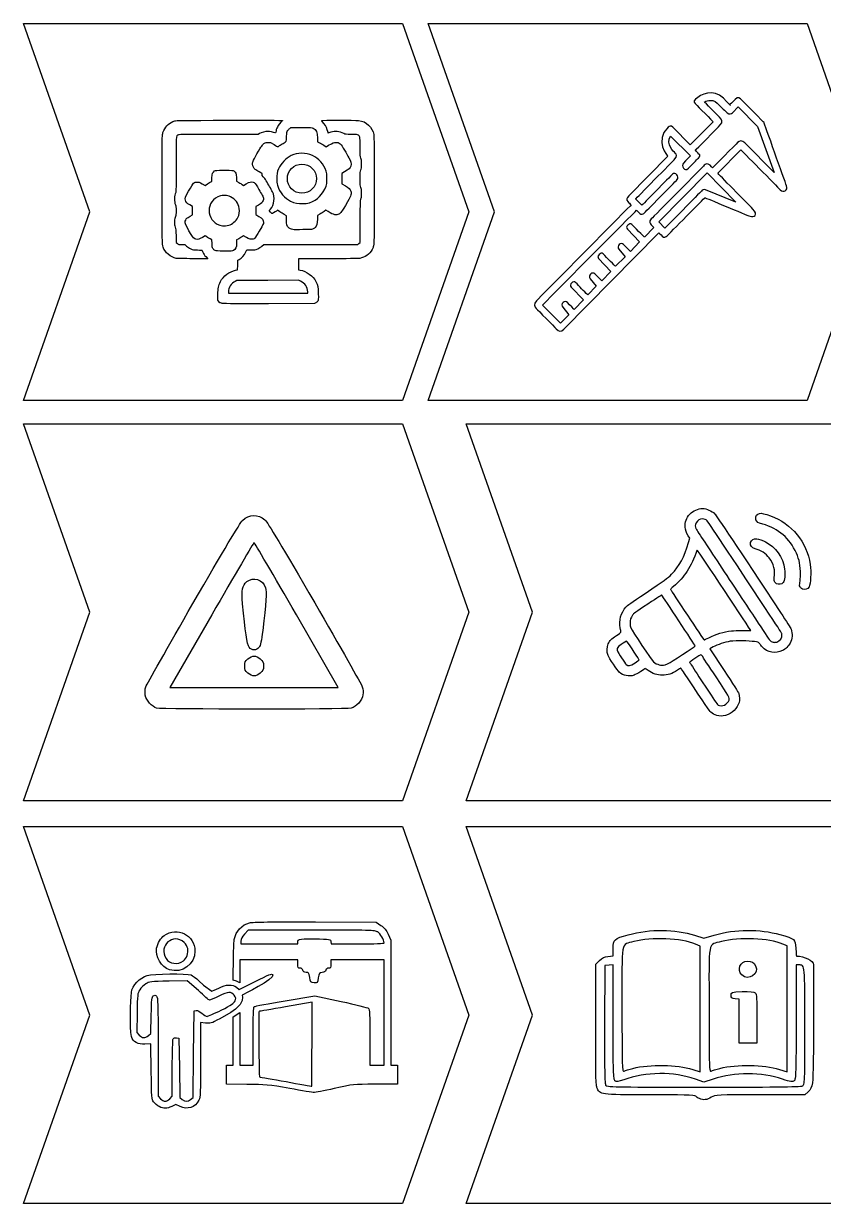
# Model space of a CAD drawing. Extents: x 13 to 404, y 38 to 269.
# Drawn here: x 12.8 to 168.5, y 38.9 to 268.7 of the extents above; entities that cross this region are included whole.
import ezdxf

# ---------------------------------------------------------------- set-up
doc = ezdxf.new("R2010")
doc.units = 0
doc.layers.add('Calque_1', color=7, linetype='CONTINUOUS')

msp = doc.modelspace()

# ---------------------------------------------------------------- linework, layer by layer
at = {"layer": 'Calque_1', "color": 5}
for points in [[(86.55981, 195.30817), (12.795186, 195.30817), (25.701684, 232.001129), (12.795195, 268.694093), (86.55981, 268.694092), (99.466288, 232.001129)], [(165.32736, 195.30813), (91.562738, 195.30813), (104.46923, 232.001079), (91.562747, 268.694055), (165.32736, 268.694055), (178.23384, 232.001079)], [(86.559799, 117.32511), (12.795179, 117.32511), (25.701672, 154.01805), (12.795189, 190.71103), (86.559799, 190.71103), (99.466282, 154.01805)], [(172.7357, 117.32511), (98.971083, 117.32511), (111.87758, 154.01808), (98.971093, 190.71104), (172.7357, 190.71104), (185.64219, 154.01808)], [(86.559788, 38.88239), (12.795168, 38.88239), (25.701661, 75.57533), (12.795178, 112.26831), (86.559788, 112.26831), (99.466271, 75.57533)], [(172.73569, 38.88238), (98.971065, 38.88238), (111.87756, 75.57533), (98.971074, 112.2683), (172.73569, 112.2683), (185.64217, 75.57533)]]:
    msp.add_lwpolyline(points, close=True, dxfattribs=at)
at = {"layer": 'Calque_1', "color": 1}
for points in [[(150.80184, 251.336048), (151.92852, 252.47987), (155.71357, 248.637208), (158.90215, 239.718365), (153.2393, 245.467388)], [(64.613923, 248.265786), (64.85221, 248.427194), (66.876966, 248.446744)], [(147.03146, 249.586833), (142.57997, 245.067594), (139.19625, 248.502806)], [(58.729214, 247.262144), (58.458701, 247.103612), (50.756542, 247.103612)], [(69.994833, 246.354118), (69.994833, 245.6868), (70.392126, 245.489682)], [(138.72502, 246.760745), (142.64262, 242.936781)], [(60.332304, 245.521795), (60.858968, 245.521795), (61.561174, 245.118265)], [(71.232028, 244.99832), (71.674628, 244.704086), (72.178007, 244.994428)], [(147.92981, 239.546588), (152.43285, 244.118147)], [(138.21483, 242.86006), (130.63206, 235.173128)], [(75.257259, 239.819255), (74.74117, 239.517294), (74.73927, 238.505609), (74.73737, 237.493914), (75.437753, 237.091078)], [(136.48604, 230.066994), (145.87961, 239.603525), (151.49106, 233.8992), (145.56719, 236.326)], [(47.552536, 237.507175), (48.127487, 237.176386), (48.59154, 237.479315)], [(49.252635, 237.863869), (49.449686, 237.945499), (49.472946, 238.666842)], [(54.239207, 238.725372), (54.273377, 237.970151), (54.699631, 237.737418)], [(55.353094, 237.331373), (55.580322, 237.158061), (56.146218, 237.49112)], [(133.17175, 233.299578), (131.94808, 234.541879)], [(45.213288, 231.173138), (45.708751, 231.446727), (45.709672, 232.260611), (45.710593, 233.074504), (45.165789, 233.380309)], [(58.517675, 233.34917), (58.018093, 233.04812), (58.011493, 232.264233), (58.004893, 231.480345), (58.610334, 231.119066)], [(60.869523, 231.971379), (60.636837, 232.270046), (60.85499, 232.524916)], [(62.682135, 232.045258), (62.245553, 232.33485), (62.00421, 232.174515)], [(68.445292, 233.802584), (68.445292, 233.803032)], [(72.102872, 232.065495), (71.659988, 232.327987), (71.295814, 232.064242)], [(63.990342, 230.440756), (63.990342, 231.279007), (63.55453, 231.517341)], [(70.463543, 231.563227), (69.995447, 231.325946), (69.995447, 230.630888)], [(76.821452, 225.666779), (77.869606, 225.667728), (78.080459, 225.856075), (78.291313, 226.044432), (78.323593, 230.165754)], [(137.65449, 228.858512), (136.48604, 230.066994)], [(65.244782, 228.561599), (65.244168, 228.561612)], [(118.00569, 209.175653), (136.48755, 227.938791)], [(130.34358, 228.636974), (132.7251, 226.152461), (130.93563, 224.316664)], [(135.52011, 228.970425), (133.65859, 227.080559)], [(42.483639, 227.357691), (42.522649, 226.044927), (42.733503, 225.856571)], [(43.55143, 225.668205), (44.158504, 225.668205), (44.502734, 225.369452)], [(48.451556, 227.131618), (48.117739, 227.344285), (47.612224, 227.054521)], [(49.475513, 225.829325), (49.447513, 226.560188), (49.116448, 226.739575)], [(54.547997, 226.714369), (54.241319, 226.560573), (54.241319, 225.898577)], [(56.181555, 227.01184), (55.590267, 227.340883), (55.222467, 227.104514)], [(59.200093, 225.368083), (59.542776, 225.665507), (67.658043, 225.665829)], [(48.270096, 223.298818), (48.658685, 222.891928), (45.75208, 222.899528)], [(50.076911, 224.500477), (50.076702, 224.500472)], [(56.016207, 224.128553), (56.244488, 224.602838), (57.066716, 224.602838)], [(124.75642, 222.918558), (127.13794, 220.434033), (125.34848, 218.598247)], [(128.69883, 224.723682), (129.88759, 223.275817), (128.00717, 221.450875)], [(54.079692, 220.654926), (54.467085, 220.729826), (54.484835, 221.66656), (54.502585, 222.603303), (54.788912, 222.7552)], [(72.075414, 222.891857), (66.311469, 222.891344), (66.329129, 221.811324), (66.346879, 220.731303), (66.669704, 220.678243)], [(66.716745, 218.513418), (66.311763, 218.697855), (60.324862, 218.680385), (54.337951, 218.662915), (54.008196, 218.488939)], [(123.11166, 219.005266), (124.30043, 217.5574), (122.65566, 215.881971)], [(52.692566, 216.419303), (52.691616, 216.177181), (60.407065, 216.177181), (68.122524, 216.177181), (68.122467, 216.421931)], [(119.4049, 217.349654), (121.78642, 214.865129), (119.99696, 213.029354)], [(50.819592, 214.57276), (50.625492, 214.84071), (50.625492, 215.927897)], [(51.303364, 214.208734), (51.303427, 214.209302)], [(69.684835, 214.291353), (69.445979, 214.142854), (60.503796, 214.128994)], [(117.76015, 213.436362), (118.94892, 211.988496), (117.30414, 210.313079), (113.80398, 213.869888)], [(142.2422, 167.61605), (142.47807, 168.45124), (142.20432, 168.90511)], [(49.412368, 153.50859), (41.27262, 139.40081), (57.669763, 139.40081), (74.066907, 139.40081), (65.919651, 153.50244)], [(130.30155, 148.27132), (130.18234, 148.42175), (129.50933, 147.986)], [(146.21364, 149.0685), (146.21364, 149.06831)], [(146.74713, 147.08956), (146.42267, 146.88712), (149.18398, 142.70279)], [(147.78666, 133.91635), (147.78673, 133.91668)], [(68.848576, 92.11425), (56.517673, 92.11425), (55.80005, 91.3158)], [(69.627141, 93.71678), (81.450864, 93.65728), (82.360323, 93.03928)], [(55.082508, 89.97891), (55.082508, 89.44048), (60.62748, 89.44048), (66.172533, 89.44048), (66.172548, 89.95935)], [(72.60842, 89.9033), (72.66746, 89.44048), (77.829979, 89.44048)], [(83.778083, 91.30555), (84.286379, 90.18995), (84.286379, 77.98914), (84.286379, 65.78834), (84.9333, 65.78834), (85.580223, 65.78834), (85.580223, 63.93724), (85.580223, 62.08615), (81.269746, 62.08615)], [(143.43333, 91.1304), (145.22938, 90.56005), (147.26632, 91.15002)], [(126.55859, 86.98549), (127.57863, 87.12231), (127.57863, 88.55816)], [(143.06418, 64.96575), (144.52824, 64.51008), (144.52824, 76.76313), (144.52824, 89.01617), (143.61731, 89.39678)], [(159.94307, 64.98766), (161.47754, 64.51008), (161.47754, 76.77895), (161.47754, 89.04783), (160.63115, 89.40147)], [(66.172548, 85.53243), (66.172548, 86.3551), (60.535088, 86.3551), (54.897651, 86.3551), (54.897651, 81.83565), (54.249785, 82.18694), (53.614429, 82.35563)], [(80.220013, 71.21288), (80.220013, 65.78765), (81.60627, 65.78765), (82.992532, 65.78765), (82.992532, 76.07136), (82.992532, 86.3551), (77.817158, 86.3551), (72.641771, 86.3551), (72.641771, 85.53243)], [(124.19433, 73.85541), (124.19133, 85.49652), (124.90049, 86.21082)], [(127.57894, 74.20803), (127.57894, 85.37023), (126.7806, 85.29323), (125.98227, 85.21623), (125.91837, 73.69918)], [(163.76201, 85.33813), (163.19703, 85.33813), (163.19703, 74.1915)], [(46.834042, 80.35064), (44.668349, 82.21019), (41.111745, 82.17209)], [(46.894666, 82.26546), (47.815969, 81.36256), (49.41504, 80.23704)], [(54.240669, 80.99201), (54.782901, 80.56549), (57.894956, 82.11181)], [(55.33667, 79.46213), (55.39018, 79.07663), (55.33399, 78.39054), (54.964714, 77.59554), (54.073323, 76.74053), (53.146749, 76.05258)], [(63.709538, 78.34567), (69.522383, 79.33299), (74.609854, 78.22689)], [(152.14314, 74.39149), (152.14314, 78.67467), (151.34481, 78.75167)], [(34.881779, 75.96003), (34.852719, 72.19299), (35.315877, 71.67709)], [(45.311526, 59.14939), (45.776409, 59.52568), (45.874869, 67.96142), (45.973329, 76.39716), (46.396861, 76.45746)], [(53.146749, 76.05258), (51.002945, 74.84851)], [(56.23773, 62.07297), (52.309937, 62.08577), (52.309937, 63.93691), (52.309937, 65.788), (52.956782, 65.788), (53.603783, 65.788), (53.603783, 75.22173), (54.897651, 76.0714), (54.897651, 65.78765), (56.19143, 65.78765), (57.485342, 65.78765), (57.485342, 71.43157)], [(68.945077, 69.86266), (68.945077, 78.05128), (63.815902, 77.16747)], [(37.081102, 71.58339), (37.595552, 71.98806), (37.649142, 75.54971)], [(48.196882, 74.00233), (47.253304, 74.11409), (47.25291, 66.88668)], [(155.58213, 74.86829), (155.58213, 70.10836), (153.86264, 70.10836), (152.14314, 70.10836), (152.14314, 74.39149)], [(37.644833, 64.56842), (37.586853, 69.9419), (36.429749, 69.9204)], [(38.982731, 69.37342), (38.982731, 59.73965), (39.466071, 59.25631)], [(42.54954, 71.1469), (43.019565, 71.0804), (43.118025, 65.30293), (43.216485, 59.52545), (43.681368, 59.14928)], [(41.256281, 59.25649), (41.739621, 59.73983), (41.742621, 65.21322)], [(147.06244, 63.1012), (145.22736, 62.48518), (143.58818, 63.07592)], [(64.601459, 61.27178), (64.601459, 61.27114)], [(165.54552, 60.60186), (164.88883, 60.03699), (156.18817, 60.03699)], [(164.44135, 61.76607), (164.44139, 61.76515)], [(41.256229, 59.25631), (41.256281, 59.25649)], [(43.268137, 57.76352), (42.408362, 58.17973), (41.638485, 57.78722)], [(144.36883, 59.29842), (144.36914, 59.29844)]]:
    msp.add_lwpolyline(points, dxfattribs=at)
for points in [[(69.830651, 238.491219)], [(131.0605, 233.362809)], [(52.723843, 229.430409)], [(42.494723, 222.965308)], [(159.37645, 159.59816)], [(164.4185, 158.54781)], [(56.706385, 147.19851)], [(159.41527, 148.23448)], [(131.85084, 144.18491)], [(137.70474, 143.80158)], [(56.468544, 142.15983)], [(149.25093, 135.95596)], [(38.664635, 135.35958)], [(43.901081, 86.10902)], [(41.190491, 84.38675)], [(152.63444, 83.37299)], [(68.945038, 69.86266)], [(131.3864, 65.18212)], [(148.33569, 65.18212)], [(39.19363, 57.73962)]]:
    msp.add_lwpolyline(points, close=True, dxfattribs=at)
for points in [[(149.0565, 254.139703), (147.0756, 256.150746), (144.5866, 254.864877), (143.62929, 253.96776)], [(143.62929, 253.96776), (143.09362, 253.465774), (143.46728, 253.205211), (143.71769, 252.951017)], [(143.71769, 252.951017), (143.96806, 252.696834), (147.03146, 249.586833), (147.03146, 249.586833)], [(145.35254, 253.444272), (145.35254, 253.444272), (146.80323, 254.244196), (147.81209, 253.219987)], [(148.31284, 250.438919), (147.86364, 250.894955), (145.35254, 253.444272), (145.35254, 253.444272)], [(147.81209, 253.219987), (148.82095, 252.195778), (149.36587, 251.732265), (149.78562, 251.306138)], [(150.28627, 252.891221), (150.28627, 252.891221), (151.03739, 252.128673), (149.0565, 254.139703)], [(151.31722, 253.937839), (150.77229, 253.384632), (150.28627, 252.891221), (150.28627, 252.891221)], [(152.709, 253.736008), (152.24507, 254.206988), (151.86215, 254.49108), (151.31722, 253.937839)], [(156.95798, 249.422366), (156.95798, 249.422366), (153.17292, 253.265007), (152.709, 253.736008)], [(149.78562, 251.306138), (150.20536, 250.880012), (150.61038, 251.141672), (150.80184, 251.336048)], [(40.089202, 247.878403), (40.531564, 248.782768), (41.220851, 249.382989), (42.225692, 249.738828)], [(42.225692, 249.738828), (42.494459, 249.833998), (43.505138, 249.845855), (52.869114, 249.863643)], [(52.869114, 249.863643), (59.067097, 249.875413), (63.215567, 249.859843), (63.215567, 249.824443)], [(62.210337, 248.549497), (62.150917, 248.411203), (62.078687, 248.250782), (62.049944, 248.193011)], [(63.059456, 249.66332), (62.851165, 249.526839), (62.345251, 248.8632), (62.210337, 248.549497)], [(63.215567, 249.824443), (63.215567, 249.792073), (63.145327, 249.719571), (63.059456, 249.66332)], [(64.199127, 247.851796), (64.296207, 247.990717), (64.482862, 248.177014), (64.613923, 248.265786)], [(66.876966, 248.446744), (68.873824, 248.466014), (68.905776, 248.464304), (69.196042, 248.31931)], [(69.196042, 248.31931), (69.812855, 248.011254), (69.994833, 247.563538), (69.994833, 246.354118)], [(70.769539, 249.827507), (70.769539, 249.899557), (77.322356, 249.890727), (78.015883, 249.817707)], [(71.000393, 249.553111), (70.873424, 249.675487), (70.769539, 249.798963), (70.769539, 249.827507)], [(71.92492, 248.032361), (71.778614, 248.526362), (71.372398, 249.194557), (71.000393, 249.553111)], [(78.015883, 249.817707), (79.512927, 249.660181), (80.726871, 248.533819), (80.976402, 247.070791)], [(138.26103, 248.502806), (135.50224, 245.792191), (138.21483, 242.86006), (138.21483, 242.86006)], [(139.19625, 248.502806), (138.84278, 248.861649), (138.53792, 248.774857), (138.26103, 248.502806)], [(143.57047, 244.02453), (143.57047, 244.02453), (147.86364, 248.383025), (148.43802, 248.966163)], [(148.43802, 248.966163), (149.01241, 249.549279), (148.76204, 249.982894), (148.31284, 250.438919)], [(161.33215, 237.124374), (160.99341, 238.051378), (156.95798, 249.422366), (156.95798, 249.422366)], [(39.746319, 236.224512), (39.732179, 247.211632), (39.730179, 247.144493), (40.089202, 247.878403)], [(42.557173, 246.599151), (42.514643, 246.445925), (42.490823, 244.509277), (42.490343, 241.163679)], [(42.83883, 246.970397), (42.693967, 246.880887), (42.601606, 246.759125), (42.557173, 246.599151)], [(50.756542, 247.103612), (43.088289, 247.103612), (43.053433, 247.103024), (42.83883, 246.970397)], [(60.374334, 247.684687), (59.901975, 247.684687), (59.097774, 247.478133), (58.729214, 247.262144)], [(61.740862, 247.395929), (61.376868, 247.543346), (60.70798, 247.684687), (60.374334, 247.684687)], [(61.955304, 247.837912), (61.881354, 247.401122), (61.856174, 247.349227), (61.740862, 247.395929)], [(62.049944, 248.193011), (62.021184, 248.135201), (61.978654, 247.975447), (61.955304, 247.837912)], [(63.312418, 245.362133), (64.045161, 245.755098), (63.97523, 245.622062), (64.000376, 246.670986)], [(64.000376, 246.670986), (64.021636, 247.560267), (64.029996, 247.609827), (64.199127, 247.851796)], [(72.060831, 247.467414), (72.060831, 247.525694), (71.999701, 247.779959), (71.92492, 248.032361)], [(72.076971, 247.362362), (72.068471, 247.361821), (72.060831, 247.409062), (72.060831, 247.467414)], [(72.609634, 247.523761), (72.325547, 247.435481), (72.085856, 247.362894), (72.076971, 247.362362)], [(75.113432, 247.290705), (74.280041, 247.709602), (73.455137, 247.786386), (72.609634, 247.523761)], [(76.623076, 247.103136), (75.497255, 247.103136), (75.483121, 247.105036), (75.113432, 247.290705)], [(77.975093, 246.96992), (77.778713, 247.091289), (77.658481, 247.103136), (76.623076, 247.103136)], [(78.256753, 246.598674), (78.212323, 246.758649), (78.119961, 246.880379), (77.975093, 246.96992)], [(78.323233, 244.597089), (78.32304, 245.601038), (78.294393, 246.463161), (78.256753, 246.598674)], [(80.976402, 247.070791), (81.033922, 246.733519), (81.053492, 244.00574), (81.053502, 236.320799)], [(139.6676, 243.483685), (139.41766, 243.737425), (137.74651, 245.119989), (138.72502, 246.760745)], [(153.2393, 245.467388), (152.69436, 246.020617), (152.13102, 245.852418), (151.81069, 245.527208)], [(58.236212, 243.29432), (59.1867, 244.931617), (59.314486, 245.127796), (59.557528, 245.322759)], [(59.557528, 245.322759), (59.789132, 245.508553), (59.840676, 245.521795), (60.332304, 245.521795)], [(61.561174, 245.118265), (61.947389, 244.896325), (62.274182, 244.714736), (62.287377, 244.714736)], [(62.287377, 244.714736), (62.300567, 244.714736), (62.44944, 244.813666), (62.618195, 244.93456)], [(62.618195, 244.93456), (62.78695, 245.055464), (63.099352, 245.247874), (63.312418, 245.362133)], [(70.392126, 245.489682), (70.61064, 245.38127), (70.988597, 245.160155), (71.232028, 244.99832)], [(72.178007, 244.994428), (73.090706, 245.520874), (73.19461, 245.563305), (73.571171, 245.563305)], [(73.571171, 245.563305), (74.27257, 245.563305), (74.546653, 245.31563), (75.289125, 244.010878)], [(75.289125, 244.010878), (75.555452, 243.542858), (75.928027, 242.896751), (76.11707, 242.575084)], [(78.468863, 242.498738), (78.329964, 242.818849), (78.323578, 242.910877), (78.323233, 244.597089)], [(144.29213, 243.291879), (144.04176, 243.546062), (143.57047, 244.02453), (143.57047, 244.02453)], [(151.81069, 245.527208), (151.49037, 245.202008), (146.94131, 240.583714), (146.94131, 240.583714)], [(152.43285, 244.118147), (152.43285, 244.118147), (159.49117, 236.967362), (160.10974, 236.324439)], [(57.359432, 241.286507), (57.324022, 241.695352), (57.372722, 241.806916), (58.236212, 243.29432)], [(64.896653, 242.977264), (63.755027, 242.424258), (62.965624, 241.452279), (62.425974, 240.388472)], [(64.148134, 238.491219), (64.148134, 240.060403), (65.420208, 241.332478), (66.989392, 241.332479)], [(69.037586, 242.979164), (67.714932, 243.578378), (66.135519, 243.577828), (64.896653, 242.977264)], [(66.989392, 241.332479), (67.742941, 241.332479), (68.465626, 241.033133), (68.998466, 240.500293)], [(71.681386, 239.969254), (71.224596, 241.313902), (70.240609, 242.434151), (69.037586, 242.979164)], [(76.11707, 242.575084), (76.554689, 241.830457), (76.639634, 241.462239), (76.491212, 240.953297)], [(78.466939, 240.18213), (78.591706, 240.445989), (78.610534, 240.59406), (78.612209, 241.32461)], [(78.612209, 241.32461), (78.613909, 242.055417), (78.595349, 242.207238), (78.468863, 242.498738)], [(131.94808, 234.541879), (131.94808, 234.541879), (139.11822, 241.821128), (139.6181, 242.328619)], [(139.6181, 242.328619), (140.11798, 242.836098), (139.91751, 243.229923), (139.6676, 243.483685)], [(141.249, 241.521938), (140.77402, 241.039748), (141.42389, 239.684723), (142.23024, 240.503345)], [(142.64262, 242.936781), (142.64262, 242.936781), (141.72397, 242.00415), (141.249, 241.521938)], [(142.23024, 240.503345), (143.03659, 241.321968), (143.8098, 242.106937), (144.17799, 242.480734)], [(144.17799, 242.480734), (144.54619, 242.854542), (144.54251, 243.037708), (144.29213, 243.291879)], [(146.44056, 241.09208), (145.96191, 241.578025), (145.51455, 241.303282), (145.30836, 241.09428)], [(42.490343, 241.163679), (42.489716, 236.909454), (42.473633, 235.93571), (42.401783, 235.798042)], [(49.472946, 238.666842), (49.499146, 239.479653), (49.593688, 239.727043), (49.976733, 239.985178)], [(49.976733, 239.985178), (50.186808, 240.126747), (50.237336, 240.130667), (51.852203, 240.130667)], [(51.852203, 240.130667), (53.466966, 240.130667), (53.517551, 240.126867), (53.725234, 239.985396)], [(53.725234, 239.985396), (54.14284, 239.701176), (54.201579, 239.557177), (54.239207, 238.725372)], [(57.898522, 240.287693), (57.606879, 240.485239), (57.394801, 240.878175), (57.359432, 241.286507)], [(58.663776, 239.831092), (58.344178, 240.013611), (57.999815, 240.219083), (57.898522, 240.287693)], [(59.230564, 239.315136), (59.243664, 239.483805), (59.196204, 239.527052), (58.663776, 239.831092)], [(59.467911, 238.872213), (59.279678, 239.06581), (59.219876, 239.177411), (59.230564, 239.315136)], [(62.425974, 240.388472), (62.139144, 239.82305), (62.119077, 239.149511), (62.091341, 238.516106)], [(68.998466, 240.500293), (69.531305, 239.967453), (69.830651, 239.244768), (69.830651, 238.491219)], [(71.833691, 238.48427), (71.83464, 239.40424), (71.818121, 239.566759), (71.681386, 239.969254)], [(76.491212, 240.953297), (76.368389, 240.532131), (76.180417, 240.35937), (75.257259, 239.819255)], [(78.323593, 238.492672), (78.323593, 239.79076), (78.332693, 239.89829), (78.466939, 240.18213)], [(139.14165, 239.360353), (138.60533, 238.815864), (133.17175, 233.299578), (133.17175, 233.299578)], [(145.30836, 241.09428), (145.10217, 240.88495), (135.53929, 231.176552), (135.00817, 230.637336)], [(140.04378, 238.296487), (140.58011, 238.840977), (139.67798, 239.904843), (139.14165, 239.360353)], [(146.94131, 240.583714), (146.94131, 240.583714), (146.91921, 240.606094), (146.44056, 241.09208)], [(154.80035, 232.571492), (153.66631, 233.722781), (147.92981, 239.546588), (147.92981, 239.546588)], [(44.914203, 236.03082), (45.964285, 237.856076), (45.948395, 237.838809), (46.578782, 237.838297)], [(46.578782, 237.838297), (46.940469, 237.837974), (47.031064, 237.807167), (47.552536, 237.507175)], [(48.59154, 237.479315), (48.84677, 237.645934), (49.144261, 237.81898), (49.252635, 237.863869)], [(54.699631, 237.737418), (54.934064, 237.609413), (55.228127, 237.426695), (55.353094, 237.331373)], [(56.146218, 237.49112), (56.762879, 237.854069), (57.108885, 237.93595), (57.491835, 237.809569)], [(57.491835, 237.809569), (57.767834, 237.718439), (57.959741, 237.502482), (58.316644, 236.88117)], [(58.316644, 236.88117), (58.462912, 236.626547), (58.742907, 236.146167), (58.938839, 235.813679)], [(60.037813, 238.064594), (59.862765, 238.366432), (59.60631, 238.729866), (59.467911, 238.872213)], [(60.695092, 236.93472), (60.508643, 237.254318), (60.212861, 237.762757), (60.037813, 238.064594)], [(61.252483, 235.920899), (61.132376, 236.158901), (60.88155, 236.615122), (60.695092, 236.93472)], [(62.091341, 238.516106), (62.072451, 238.085665), (62.122851, 237.53191), (62.206663, 237.228706)], [(62.206663, 237.228706), (62.646823, 235.63568), (63.62408, 234.791345), (64.784662, 234.098271)], [(66.989392, 235.649959), (65.420208, 235.64996), (64.148134, 236.922035), (64.148134, 238.491219)], [(68.445292, 233.803032), (70.02799, 234.359141), (71.092263, 235.421582), (71.679412, 237.03157)], [(69.830651, 238.491219), (69.830651, 237.73767), (69.531305, 237.014985), (68.998466, 236.482145)], [(71.679412, 237.03157), (71.816301, 237.406917), (71.832666, 237.560313), (71.833691, 238.48427)], [(75.437753, 237.091078), (76.14873, 236.682147), (76.374698, 236.466386), (76.507546, 236.069606)], [(78.466506, 236.79431), (78.333124, 237.085535), (78.323593, 237.198798), (78.323593, 238.492672)], [(78.61076, 235.642935), (78.60966, 236.370467), (78.59038, 236.523845), (78.466506, 236.79431)], [(133.55967, 231.71371), (133.70677, 231.863034), (139.50745, 237.751987), (140.04378, 238.296487)], [(160.10974, 236.324439), (160.72831, 235.681494), (161.67089, 236.197337), (161.33215, 237.124374)], [(39.957163, 225.151704), (39.770334, 225.760942), (39.75901, 226.355666), (39.746319, 236.224512)], [(42.401783, 235.798042), (42.117715, 235.253656), (42.090719, 233.971781), (42.351383, 233.403341)], [(44.286227, 234.269629), (44.174521, 234.64246), (44.270757, 234.912422), (44.914203, 236.03082)], [(50.617794, 234.956552), (47.944084, 233.679707), (48.562738, 229.717439), (51.497118, 229.324769)], [(51.852217, 235.191478), (51.131444, 235.191478), (51.095345, 235.184878), (50.617794, 234.956552)], [(53.099721, 234.950344), (52.607106, 235.185555), (52.576484, 235.191478), (51.852217, 235.191478)], [(54.773801, 232.701587), (54.627695, 233.704036), (54.030873, 234.505732), (53.099721, 234.950344)], [(58.938839, 235.813679), (59.134771, 235.48119), (59.350342, 235.063726), (59.41788, 234.885982)], [(59.41788, 234.885982), (59.532785, 234.583575), (59.534152, 234.543156), (59.43905, 234.256914)], [(60.85499, 232.524916), (61.610031, 233.407002), (61.781558, 234.872469), (61.252483, 235.920899)], [(68.998466, 236.482145), (68.465626, 235.949305), (67.742941, 235.649959), (66.989392, 235.649959)], [(76.507546, 236.069606), (76.684615, 235.540749), (76.613686, 235.317413), (75.839061, 233.964753)], [(78.323593, 230.165754), (78.354503, 234.11105), (78.361343, 234.298116), (78.483987, 234.545344)], [(78.483987, 234.545344), (78.592218, 234.763517), (78.611892, 234.933857), (78.61076, 235.642935)], [(81.053502, 236.320799), (81.053512, 224.906808), (81.073842, 225.473738), (80.635441, 224.664316)], [(130.63206, 235.173128), (130.14936, 234.683793), (130.13734, 234.371388), (130.43362, 234.033216)], [(144.75488, 236.066976), (144.53618, 235.834383), (137.65449, 228.858512), (137.65449, 228.858512)], [(138.10635, 227.360733), (138.34567, 227.603694), (145.42977, 234.795598), (145.42977, 234.795598)], [(145.56719, 236.326), (145.25619, 236.453413), (144.97358, 236.29964), (144.75488, 236.066976)], [(145.42977, 234.795598), (145.42977, 234.795598), (153.48957, 231.45009), (154.22597, 231.158532)], [(42.490379, 232.265531), (42.490379, 231.548403), (42.470639, 231.38651), (42.350092, 231.115969)], [(42.351383, 233.403341), (42.470863, 233.142757), (42.490379, 232.983019), (42.490379, 232.265531)], [(45.165789, 233.380309), (44.568805, 233.715399), (44.401635, 233.88442), (44.286227, 234.269629)], [(54.513569, 230.911463), (54.772102, 231.422066), (54.866077, 232.068476), (54.773801, 232.701587)], [(59.43905, 234.256914), (59.316219, 233.887102), (59.167948, 233.741034), (58.517675, 233.34917)], [(62.00421, 232.174515), (61.731058, 231.99304), (61.173316, 231.672711), (61.130506, 231.672711)], [(64.784662, 234.098271), (65.466384, 233.691144), (66.328166, 233.665068), (67.121717, 233.637104)], [(67.121717, 233.637104), (67.566063, 233.621444), (68.099676, 233.681144), (68.445292, 233.802584)], [(75.839061, 233.964753), (74.636476, 231.86478), (74.586688, 231.793027), (74.192139, 231.591049)], [(131.06045, 233.362751), (131.06045, 233.362751), (113.3625, 215.440146), (112.653, 214.71916)], [(113.80398, 213.869888), (113.80398, 213.869888), (131.62174, 231.839494), (132.12627, 232.35218)], [(130.43362, 234.033216), (130.65768, 233.780273), (130.8463, 233.590406), (131.0605, 233.362809)], [(132.12627, 232.35218), (132.33288, 232.140701), (132.54741, 231.928191), (132.75518, 231.71371)], [(154.22597, 231.158532), (154.96236, 230.866974), (155.9344, 231.420192), (154.80035, 232.571492)], [(42.181716, 230.123155), (42.157326, 229.534363), (42.173216, 229.394284), (42.299127, 229.057838)], [(42.350092, 231.115969), (42.244347, 230.878584), (42.202903, 230.634213), (42.181716, 230.123155)], [(45.422519, 227.605154), (44.131901, 229.870313), (44.124421, 229.890038), (44.356385, 230.414434)], [(44.356385, 230.414434), (44.515506, 230.774146), (44.556617, 230.81055), (45.213288, 231.173138)], [(52.723843, 229.430409), (53.399907, 229.617171), (54.18874, 230.26996), (54.513569, 230.911463)], [(58.610334, 231.119066), (59.284567, 230.716742), (59.471756, 230.47089), (59.480821, 229.975769)], [(59.480821, 229.975769), (59.486521, 229.683244), (59.478921, 229.666955), (58.685571, 228.283084)], [(61.130506, 231.672711), (61.114936, 231.672711), (60.997499, 231.807114), (60.869523, 231.971379)], [(63.55453, 231.517341), (63.314838, 231.64842), (62.922254, 231.885985), (62.682135, 232.045258)], [(64.3593, 228.946594), (64.055346, 229.263913), (63.990342, 229.527184), (63.990342, 230.440756)], [(69.995447, 230.630888), (69.995447, 229.657229), (69.915237, 229.336862), (69.58534, 228.993866)], [(71.295814, 232.064242), (71.095516, 231.91919), (70.720995, 231.693737), (70.463543, 231.563227)], [(74.192139, 231.591049), (73.626129, 231.301285), (73.247033, 231.387371), (72.102872, 232.065495)], [(131.20285, 229.574225), (130.81263, 229.970786), (129.83795, 229.164471), (130.34358, 228.636974)], [(132.75518, 231.71371), (133.03917, 231.420535), (133.41258, 231.564364), (133.55967, 231.71371)], [(135.00817, 230.637336), (134.47705, 230.098131), (134.78858, 229.713156), (134.97597, 229.522835)], [(42.299127, 229.057838), (42.426021, 228.719986), (42.449609, 228.502592), (42.483639, 227.357691)], [(46.358018, 226.695454), (46.021268, 226.771104), (45.744224, 227.040511), (45.422519, 227.605154)], [(51.497118, 229.324769), (51.765286, 229.288889), (52.413633, 229.344699), (52.723843, 229.430409)], [(58.685571, 228.283084), (57.809949, 226.754948), (57.738766, 226.682806), (57.106556, 226.682806)], [(65.244168, 228.561612), (64.905557, 228.617052), (64.510238, 228.789002), (64.3593, 228.946594)], [(69.037128, 228.640389), (68.784831, 228.572899), (65.582263, 228.506405), (65.244782, 228.561599)], [(69.58534, 228.993866), (69.407443, 228.808879), (69.223387, 228.690196), (69.037128, 228.640389)], [(133.59433, 227.169292), (133.59433, 227.169292), (131.59308, 229.177697), (131.20285, 229.574225)], [(134.97597, 229.522835), (135.16343, 229.332525), (135.52011, 228.970425), (135.52011, 228.970425)], [(136.48755, 227.938791), (136.48755, 227.938791), (136.80478, 227.616748), (137.14904, 227.267243)], [(42.733503, 225.856571), (42.934778, 225.676757), (42.97195, 225.668205), (43.55143, 225.668205)], [(44.502734, 225.369452), (44.692069, 225.205139), (45.064881, 224.965714), (45.331208, 224.837396)], [(47.612224, 227.054521), (46.976806, 226.6903), (46.714798, 226.615291), (46.358018, 226.695454)], [(49.116448, 226.739575), (48.934366, 226.838225), (48.635157, 227.014654), (48.451556, 227.131618)], [(49.660965, 224.859823), (49.523212, 225.068589), (49.499994, 225.189967), (49.475513, 225.829325)], [(54.241319, 225.898577), (54.241319, 225.069933), (54.105882, 224.749338), (53.659874, 224.522205)], [(55.222467, 227.104514), (55.020185, 226.974516), (54.716667, 226.798945), (54.547997, 226.714369)], [(57.106556, 226.682806), (56.825649, 226.682806), (56.679268, 226.734916), (56.181555, 227.01184)], [(58.373176, 224.836749), (58.639503, 224.965398), (59.011613, 225.204492), (59.200093, 225.368083)], [(67.658043, 225.665829), (72.121432, 225.665962), (76.244967, 225.666589), (76.821452, 225.666779)], [(129.61722, 225.656945), (129.08116, 226.201678), (128.17749, 225.358652), (128.69883, 224.723682)], [(130.93563, 224.316664), (130.93563, 224.316664), (130.15328, 225.112212), (129.61722, 225.656945)], [(137.14904, 227.267243), (137.4933, 226.91775), (137.86702, 227.117731), (138.10635, 227.360733)], [(42.494725, 222.965226), (41.449095, 223.13867), (40.260387, 224.162914), (39.957163, 225.151704)], [(45.75208, 222.899528), (44.153444, 222.903328), (42.687636, 222.933228), (42.494723, 222.965308)], [(45.331208, 224.837396), (45.807221, 224.608042), (45.829632, 224.60396), (46.651717, 224.597173)], [(46.651717, 224.597173), (47.299978, 224.591473), (47.497932, 224.569933), (47.532171, 224.499733)], [(47.532171, 224.499733), (47.556471, 224.449893), (47.645006, 224.25091), (47.728928, 224.057447)], [(47.728928, 224.057447), (47.817968, 223.85225), (48.0434, 223.536193), (48.270096, 223.298818)], [(50.076702, 224.500472), (49.934506, 224.566922), (49.747668, 224.72843), (49.660965, 224.859823)], [(51.854894, 224.378348), (50.507484, 224.379298), (50.305885, 224.393438), (50.076911, 224.500477)], [(53.659874, 224.522205), (53.387719, 224.383607), (53.304813, 224.377001), (51.854894, 224.378348)], [(54.788912, 222.7552), (55.21696, 222.982276), (55.753421, 223.582591), (56.016207, 224.128553)], [(57.066716, 224.602838), (57.879565, 224.602838), (57.894468, 224.605638), (58.373176, 224.836749)], [(78.259023, 222.960107), (77.988831, 222.916537), (75.786359, 222.892137), (72.075414, 222.891857)], [(80.635441, 224.664316), (80.182372, 223.827812), (79.17964, 223.108719), (78.259023, 222.960107)], [(125.61569, 223.855809), (125.22547, 224.252359), (124.25079, 223.446044), (124.75642, 222.918558)], [(128.00717, 221.450875), (128.00717, 221.450875), (126.37084, 223.082261), (125.61569, 223.855809)], [(51.110703, 218.43777), (51.645645, 219.502821), (52.877002, 220.422354), (54.079692, 220.654926)], [(66.669704, 220.678243), (67.838061, 220.486279), (69.166762, 219.50365), (69.706079, 218.432704)], [(50.625492, 215.927897), (50.625492, 217.154432), (50.725232, 217.670313), (51.110703, 218.43777)], [(54.008196, 218.488939), (53.162257, 218.042637), (52.696277, 217.30959), (52.692566, 216.419303)], [(67.736517, 217.692406), (67.477073, 218.069499), (67.197817, 218.294325), (66.716745, 218.513418)], [(69.706079, 218.432704), (70.085365, 217.679543), (70.147151, 217.364672), (70.171755, 216.059607)], [(120.26417, 218.286905), (119.87395, 218.683444), (118.89927, 217.877151), (119.4049, 217.349654)], [(124.03006, 219.938529), (123.494, 220.483261), (122.59033, 219.640235), (123.11166, 219.005266)], [(125.34848, 218.598247), (125.34848, 218.598247), (124.56612, 219.393796), (124.03006, 219.938529)], [(68.122467, 216.421931), (68.122467, 216.8062), (67.945549, 217.388603), (67.736517, 217.692406)], [(70.171755, 216.059607), (70.192635, 214.951004), (70.185615, 214.863656), (70.058872, 214.658583)], [(122.65566, 215.881971), (121.827, 216.540603), (121.04034, 217.494902), (120.26417, 218.286905)], [(51.02943, 214.303842), (51.02093, 214.304364), (50.926352, 214.425391), (50.819592, 214.57276)], [(51.303427, 214.209302), (51.161383, 214.260752), (51.038087, 214.303372), (51.02943, 214.303842)], [(60.503796, 214.128994), (52.829325, 214.117124), (51.525, 214.128349), (51.303364, 214.208734)], [(70.058872, 214.658583), (69.984542, 214.538296), (69.81621, 214.373044), (69.684835, 214.291353)], [(112.653, 214.71916), (111.94351, 213.998196), (112.27461, 213.533564), (112.5899, 213.213127)], [(118.67854, 214.369625), (118.14249, 214.914369), (117.23881, 214.071331), (117.76015, 213.436362)], [(119.99696, 213.029354), (119.99696, 213.029354), (119.2146, 213.824892), (118.67854, 214.369625)], [(112.5899, 213.213127), (112.90523, 212.892701), (116.07429, 209.672336), (116.51575, 209.223733)], [(116.51575, 209.223733), (116.95721, 208.775141), (117.40262, 208.562842), (118.00569, 209.175653)], [(55.432018, 171.91711), (56.723651, 173.16574), (58.444681, 173.20991), (59.766643, 172.02831)], [(141.60838, 170.62862), (141.54158, 171.57807), (141.84504, 172.41971), (142.51516, 173.14352)], [(142.51516, 173.14352), (143.10365, 173.77915), (144.14816, 174.23804), (145.00652, 174.23804)], [(145.00652, 174.23804), (145.73691, 174.23804), (146.7894, 173.7815), (147.32626, 173.2318)], [(147.32626, 173.2318), (147.59368, 172.95798), (152.07105, 166.25199), (160.15889, 154.01171)], [(156.10144, 171.38184), (155.10244, 171.6316), (155.06527, 173.02562), (156.05054, 173.29092)], [(156.05054, 173.29092), (156.37324, 173.37782), (157.17587, 173.20422), (158.20635, 172.82467)], [(158.20635, 172.82467), (162.34391, 171.30069), (165.28492, 167.69367), (165.93834, 163.3417)], [(45.772925, 155.74203), (51.747495, 166.11527), (54.911846, 171.41426), (55.432018, 171.91711)], [(59.766643, 172.02831), (60.278451, 171.57085), (63.217786, 166.67152), (69.476596, 155.84355)], [(142.20432, 168.90511), (141.82113, 169.54045), (141.65015, 170.03494), (141.60838, 170.62862)], [(143.75168, 171.45033), (143.53408, 171.0211), (143.51742, 170.70335), (143.69258, 170.32216)], [(143.69258, 170.32216), (143.76138, 170.17234), (145.81837, 167.03113), (148.26362, 163.3417)], [(144.94649, 172.2047), (144.41166, 172.2047), (144.00346, 171.94698), (143.75168, 171.45033)], [(145.88943, 171.82633), (145.61492, 172.10084), (145.35609, 172.2047), (144.94649, 172.2047)], [(149.84748, 165.9462), (147.7679, 169.08293), (145.98677, 171.72899), (145.88943, 171.82633)], [(162.99606, 166.08232), (161.58166, 168.84744), (159.33676, 170.57297), (156.10144, 171.38184)], [(154.3477, 167.61252), (154.4257, 168.09311), (154.99727, 168.44906), (155.5304, 168.34905)], [(155.5304, 168.34905), (155.90986, 168.27785), (156.78231, 167.96921), (157.21884, 167.75171)], [(57.662255, 167.60959), (57.601695, 167.61459), (53.889226, 161.26782), (49.412368, 153.50859)], [(65.919651, 153.50244), (61.438673, 161.25742), (57.722845, 167.60589), (57.662255, 167.60959)], [(138.96744, 161.46551), (140.48832, 162.99797), (141.44599, 164.79664), (142.2422, 167.61605)], [(143.87496, 166.05662), (142.80152, 162.90052), (141.48958, 160.88462), (139.32014, 159.05774)], [(144.00732, 166.06562), (143.92692, 166.13232), (143.90013, 166.13052), (143.87496, 166.05662)], [(154.39268, 150.45414), (154.39244, 150.55094), (144.1504, 165.94687), (144.00732, 166.06562)], [(160.42149, 149.76697), (160.37539, 150.07471), (160.74896, 149.50303), (149.84748, 165.9462)], [(155.25685, 166.37772), (154.532, 166.55789), (154.24076, 166.95347), (154.3477, 167.61252)], [(157.96889, 164.62264), (157.35212, 165.43808), (156.3013, 166.1181), (155.25685, 166.37772)], [(157.21884, 167.75171), (159.278, 166.72577), (160.62859, 164.79396), (160.96077, 162.39947)], [(164.04168, 161.97966), (163.98528, 163.61154), (163.7126, 164.68148), (162.99606, 166.08232)], [(148.26362, 163.3417), (150.70887, 159.65227), (153.87418, 154.8715), (155.29762, 152.71777)], [(158.94953, 160.7826), (159.18196, 162.1173), (158.83437, 163.47841), (157.96889, 164.62264)], [(165.93834, 163.3417), (166.15563, 161.89453), (166.03384, 159.50751), (165.71486, 158.96296)], [(56.279106, 159.99824), (57.509172, 161.03321), (59.366768, 160.41411), (59.902592, 158.79052)], [(133.81653, 157.70302), (137.77652, 160.34653), (138.06878, 160.56002), (138.96744, 161.46551)], [(160.96077, 162.39947), (161.09647, 161.42136), (160.96777, 160.21266), (160.68484, 159.81022)], [(163.96418, 160.11607), (164.05488, 160.69348), (164.07193, 161.10275), (164.04168, 161.97966)], [(55.426569, 155.70162), (55.177594, 158.45985), (55.323245, 159.19395), (56.279106, 159.99824)], [(59.902592, 158.79052), (60.149023, 158.04388), (60.004426, 155.83482), (59.359753, 150.49714)], [(139.32014, 159.05774), (138.89736, 158.70173), (138.73442, 158.52306), (138.76345, 158.44737)], [(159.01303, 160.04673), (158.89098, 160.32266), (158.88385, 160.40526), (158.94953, 160.7826)], [(159.37648, 159.59816), (159.23761, 159.68286), (159.09752, 159.85572), (159.01303, 160.04673)], [(160.68484, 159.81022), (160.44096, 159.4632), (159.77488, 159.35524), (159.37645, 159.59816)], [(163.89198, 159.20085), (163.86778, 159.29725), (163.90098, 159.70913), (163.96418, 160.11607)], [(164.4185, 158.54781), (164.169, 158.67503), (163.95839, 158.93624), (163.89198, 159.20085)], [(165.71486, 158.96296), (165.44797, 158.50729), (164.86446, 158.32042), (164.4185, 158.54781)], [(130.05946, 155.03013), (130.36447, 155.36717), (131.08042, 155.87652), (133.81653, 157.70302)], [(137.07067, 157.32932), (137.01017, 157.39332), (136.38153, 157.00525), (134.30023, 155.61919)], [(143.55014, 147.47068), (143.56864, 147.52118), (137.24033, 157.14991), (137.07067, 157.32932)], [(138.76345, 158.44737), (138.84365, 158.23829), (145.23395, 148.63501), (145.2939, 148.63344)], [(36.610585, 139.51692), (36.762842, 139.95579), (40.885892, 147.25709), (45.772925, 155.74203)], [(56.706385, 147.19851), (56.309035, 147.70366), (55.908012, 150.36806), (55.426569, 155.70162)], [(69.476596, 155.84355), (74.413368, 147.3028), (78.577539, 139.95579), (78.730309, 139.51692)], [(128.95317, 151.01522), (128.65537, 152.36841), (129.09519, 153.96457), (130.05946, 155.03013)], [(134.30023, 155.61919), (131.87124, 154.00159), (131.58347, 153.79042), (131.35674, 153.45932)], [(160.15889, 154.01171), (161.34816, 152.21185), (162.12713, 150.96537), (162.21886, 150.71539)], [(130.87416, 151.90055), (130.87321, 151.47624), (130.90936, 151.2293), (131.01028, 150.97569)], [(131.35674, 153.45932), (130.98311, 152.91367), (130.87596, 152.56754), (130.87416, 151.90055)], [(155.29762, 152.71777), (156.72107, 150.56405), (157.96553, 148.71499), (158.06308, 148.60876)], [(59.359753, 150.49714), (59.109127, 148.42204), (58.919849, 147.56002), (58.635439, 147.19851)], [(126.61033, 147.87207), (126.89457, 148.51464), (127.22713, 148.85195), (128.20602, 149.49052)], [(128.20602, 149.49052), (129.258, 150.17678), (129.17497, 150.00735), (128.95317, 151.01522)], [(131.01028, 150.97569), (131.22986, 150.42388), (135.11641, 144.61326), (135.43171, 144.3654)], [(146.21364, 149.06831), (147.63448, 149.7908), (149.07112, 150.22629), (150.6181, 150.40344)], [(150.6181, 150.40344), (151.01314, 150.44864), (151.95943, 150.47234), (152.8485, 150.45914)], [(152.8485, 150.45914), (153.69784, 150.44654), (154.39271, 150.44434), (154.39268, 150.45414)], [(159.41523, 148.23444), (160.06109, 148.39707), (160.52172, 149.0986), (160.42149, 149.76697)], [(162.21886, 150.71539), (162.52737, 149.87472), (162.4599, 148.81964), (162.04533, 148.00151)], [(58.635439, 147.19851), (58.121922, 146.54573), (57.219893, 146.54573), (56.706385, 147.19851)], [(126.57713, 145.63516), (126.31153, 146.30826), (126.3252, 147.22732), (126.61033, 147.87207)], [(129.50933, 147.986), (128.41972, 147.28049), (128.21409, 147.00193), (128.39596, 146.47773)], [(132.65641, 144.71781), (132.70501, 144.76131), (130.77416, 147.67492), (130.30155, 148.27132)], [(138.31766, 144.02774), (138.69379, 144.21766), (143.52227, 147.39477), (143.55014, 147.47068)], [(145.2939, 148.63344), (145.3274, 148.63244), (145.74133, 148.82833), (146.21364, 149.0685)], [(149.94814, 148.29609), (148.78459, 148.04352), (147.50016, 147.55939), (146.74713, 147.08956)], [(154.64982, 148.36589), (153.17685, 148.552), (150.97652, 148.51935), (149.94814, 148.29609)], [(155.89198, 148.15431), (155.81848, 148.19361), (155.25952, 148.28885), (154.64982, 148.36589)], [(156.13698, 147.86743), (156.07578, 147.98588), (155.96547, 148.11498), (155.89198, 148.15431)], [(156.5884, 147.29252), (156.40137, 147.49027), (156.19822, 147.74898), (156.13698, 147.86743)], [(160.56727, 146.5655), (159.16875, 145.89339), (157.64901, 146.17108), (156.5884, 147.29252)], [(158.06308, 148.60876), (158.26902, 148.3845), (158.43251, 148.28687), (158.71716, 148.21818)], [(158.71716, 148.21818), (159.01666, 148.14588), (159.06843, 148.14708), (159.41527, 148.23448)], [(162.04533, 148.00151), (161.80208, 147.52148), (161.06363, 146.80405), (160.56727, 146.5655)], [(55.844005, 143.5627), (55.844005, 144.2932), (55.948544, 144.52804), (56.468544, 144.96557)], [(56.468544, 144.96557), (56.82035, 145.26163), (57.345429, 145.49112), (57.670922, 145.49112)], [(57.670922, 145.49112), (57.996395, 145.49112), (58.521474, 145.26163), (58.87327, 144.96557)], [(58.87327, 144.96557), (59.39328, 144.52804), (59.497819, 144.2932), (59.497819, 143.5627)], [(128.77081, 142.35218), (128.45175, 142.63807), (126.76175, 145.16726), (126.57713, 145.63516)], [(128.39596, 146.47773), (128.49466, 146.19328), (129.9099, 144.04149), (130.12355, 143.85106)], [(144.64998, 145.74922), (144.48024, 145.70702), (142.47476, 144.34589), (142.47476, 144.27293)], [(144.92644, 145.51073), (144.82141, 145.67416), (144.7155, 145.76552), (144.64998, 145.74922)], [(147.60784, 141.45634), (146.22671, 143.54055), (145.02008, 145.36502), (144.92644, 145.51073)], [(56.468544, 142.15983), (55.948544, 142.59735), (55.844005, 142.83219), (55.844005, 143.5627)], [(59.497819, 143.5627), (59.497819, 142.83219), (59.39328, 142.59735), (58.87327, 142.15983)], [(130.12355, 143.85106), (130.54129, 143.47872), (130.8692, 143.5421), (131.85084, 144.18491)], [(132.94688, 142.48707), (132.47516, 142.17895), (131.89, 141.85796), (131.64654, 141.77375)], [(131.85084, 144.18491), (132.28158, 144.46698), (132.64409, 144.70678), (132.65641, 144.71781)], [(133.8451, 143.04728), (133.8228, 143.04728), (133.41861, 142.79518), (132.94688, 142.48707)], [(134.38503, 142.68897), (134.11036, 142.88604), (133.86738, 143.04728), (133.8451, 143.04728)], [(137.16281, 141.7557), (136.14738, 141.7557), (135.27931, 142.04735), (134.38503, 142.68897)], [(135.43171, 144.3654), (136.14152, 143.80738), (136.9065, 143.61763), (137.70474, 143.80158)], [(140.10181, 142.75642), (139.05876, 142.05807), (138.17075, 141.7557), (137.16281, 141.7557)], [(137.70474, 143.80158), (137.87171, 143.84008), (138.14752, 143.94183), (138.31766, 144.02774)], [(140.68732, 143.14155), (140.64032, 143.11395), (140.37689, 142.9406), (140.10181, 142.75642)], [(142.04261, 141.26376), (141.16551, 142.59539), (140.74627, 143.17626), (140.68732, 143.14155)], [(142.47476, 144.27293), (142.47476, 144.21663), (145.68748, 139.30607), (147.32585, 136.85811)], [(149.18398, 142.70279), (150.94253, 140.038), (151.97949, 138.40358), (152.03945, 138.20212)], [(57.670922, 141.63431), (57.345429, 141.63431), (56.82035, 141.86378), (56.468544, 142.15983)], [(58.87327, 142.15983), (58.521474, 141.86378), (57.996395, 141.63431), (57.670922, 141.63431)], [(131.64654, 141.77375), (130.67638, 141.43821), (129.53446, 141.66789), (128.77081, 142.35218)], [(146.58662, 134.55096), (146.35573, 134.75368), (145.42097, 136.13459), (142.04261, 141.26376)], [(150.14234, 136.88406), (150.27723, 137.42147), (150.25493, 137.4617), (147.60784, 141.45634)], [(37.316284, 136.33265), (36.454369, 137.28667), (36.213624, 138.37291), (36.610585, 139.51692)], [(78.873131, 137.92019), (78.69906, 136.88992), (77.568588, 135.62145), (76.579693, 135.34678)], [(78.730309, 139.51692), (78.902272, 139.02294), (78.956682, 138.41471), (78.873131, 137.92019)], [(152.03945, 138.20212), (152.40388, 136.97774), (152.10395, 135.8564), (151.15791, 134.90724)], [(38.664635, 135.35953), (38.314993, 135.46087), (37.708233, 135.89867), (37.316284, 136.33265)], [(147.32585, 136.85811), (147.61115, 136.43184), (147.93116, 136.02599), (148.03699, 135.95621)], [(148.03699, 135.95621), (148.29007, 135.78934), (148.88598, 135.78918), (149.25093, 135.95596)], [(149.25093, 135.95587), (149.57187, 136.10247), (150.07861, 136.63011), (150.14234, 136.88406)], [(76.579693, 135.34678), (75.636059, 135.08462), (39.57104, 135.09677), (38.664635, 135.35958)], [(147.78673, 133.91668), (147.28516, 134.07585), (146.88967, 134.28487), (146.58662, 134.55096)], [(149.47302, 133.92635), (148.84511, 133.75808), (148.29629, 133.75492), (147.78666, 133.91635)], [(151.15791, 134.90724), (150.60767, 134.35514), (150.21068, 134.12403), (149.47302, 133.92635)], [(40.13136, 91.04406), (42.715353, 92.88403), (46.131963, 91.16189), (46.150391, 88.01018)], [(53.81195, 90.30438), (54.112945, 91.88032), (55.324919, 93.20694), (56.766439, 93.53839)], [(56.766439, 93.53839), (57.506643, 93.70856), (61.18779, 93.75971), (69.627141, 93.71678)], [(81.733939, 91.75436), (81.220972, 92.08743), (80.257917, 92.11425), (68.848576, 92.11425)], [(82.360323, 93.03928), (83.043205, 92.57529), (83.396421, 92.14339), (83.778083, 91.30555)], [(130.52635, 91.2133), (134.76569, 92.3632), (139.65002, 92.33183), (143.43333, 91.1304)], [(147.26632, 91.15002), (151.31137, 92.32164), (156.18518, 92.36055), (160.06094, 91.25218)], [(38.701756, 88.58399), (38.913399, 89.56528), (39.519615, 90.60846), (40.13136, 91.04406)], [(44.042861, 89.6876), (41.959989, 91.72399), (38.932012, 89.02878), (40.530659, 86.56139)], [(44.762055, 88.50876), (44.697005, 88.83398), (44.373376, 89.36446), (44.042861, 89.6876)], [(53.614429, 82.35563), (53.638489, 87.14998), (53.703569, 89.73692), (53.81195, 90.30438)], [(55.80005, 91.3158), (55.331982, 90.7949), (55.082508, 90.33001), (55.082508, 89.97891)], [(66.172548, 89.95935), (66.141058, 90.53065), (68.46026, 90.43813), (69.360957, 90.42232)], [(69.360957, 90.42232), (72.509254, 90.36632), (72.550102, 90.36042), (72.60842, 89.9033)], [(77.829979, 89.44048), (81.280296, 89.44048), (82.992502, 89.51108), (82.992502, 89.65441)], [(82.992502, 89.65441), (82.992502, 90.17107), (82.240819, 91.42525), (81.733939, 91.75436)], [(127.57863, 88.55816), (127.57863, 90.28248), (127.78718, 90.47033), (130.52635, 91.2133)], [(131.63396, 89.86627), (129.02931, 89.16091), (129.29843, 90.67534), (129.29843, 76.72337)], [(143.61731, 89.39678), (140.88143, 90.5399), (134.97584, 90.77127), (131.63396, 89.86627)], [(148.68328, 89.8771), (145.96282, 89.17216), (146.24774, 90.7109), (146.24774, 76.72337)], [(160.63115, 89.40147), (157.9271, 90.5313), (152.1027, 90.76316), (148.68328, 89.8771)], [(160.06094, 91.25218), (162.98317, 90.4165), (163.06323, 90.34746), (163.14704, 88.59062)], [(41.190491, 84.38675), (39.65751, 84.85476), (38.366894, 87.03137), (38.701756, 88.58399)], [(46.150391, 88.01018), (46.165351, 85.45437), (43.668398, 83.63025), (41.190491, 84.38675)], [(43.901081, 86.10902), (44.508466, 86.55951), (44.9216, 87.71102), (44.762055, 88.50876)], [(163.14704, 88.59062), (163.21624, 87.13834), (163.2645, 87.0576), (163.2645, 87.0576)], [(40.530659, 86.56139), (41.184932, 85.55157), (42.848463, 85.3283), (43.901081, 86.10902)], [(66.613082, 84.70978), (66.222353, 84.70978), (66.172548, 84.80278), (66.172548, 85.53243)], [(72.641771, 85.53243), (72.641771, 84.79804), (72.593481, 84.70978), (72.19214, 84.70978)], [(124.90049, 86.21082), (125.42894, 86.73649), (125.91987, 86.89984), (126.55859, 86.98549)], [(152.63444, 83.37299), (151.63525, 84.37217), (152.30403, 86.07796), (153.69233, 86.0713)], [(155.29884, 85.1717), (156.11328, 83.62429), (153.88643, 82.12099), (152.63444, 83.37299)], [(153.69233, 86.0713), (154.6138, 86.0663), (154.91704, 85.89706), (155.29884, 85.1717)], [(163.2645, 87.0576), (164.76598, 87.0795), (166.58629, 86.14824), (166.60181, 85.39259)], [(164.91652, 73.384), (164.91652, 85.42203), (164.92552, 85.33813), (163.76201, 85.33813)], [(166.60181, 85.39259), (166.60181, 85.39259), (166.69521, 64.55979), (166.37891, 62.38277)], [(33.777566, 79.93819), (33.924326, 81.39901), (35.426837, 82.85823), (36.834248, 83.27619)], [(36.834248, 83.27619), (38.068077, 83.6426), (44.509776, 83.71786), (45.419022, 83.37649)], [(45.419022, 83.37649), (45.723912, 83.26202), (46.387949, 82.76206), (46.894666, 82.26546)], [(61.317609, 83.40034), (61.714966, 82.62215), (55.33667, 79.46213), (55.33667, 79.46213)], [(57.894956, 82.11181), (60.543594, 83.42786), (61.142978, 83.74234), (61.317609, 83.40034)], [(67.150283, 84.29837), (67.087743, 84.56461), (66.898166, 84.70978), (66.613082, 84.70978)], [(67.798767, 83.88705), (67.4024, 83.88705), (67.219719, 84.00293), (67.150283, 84.29837)], [(68.509995, 82.91009), (68.361876, 83.81779), (68.311477, 83.88705), (67.798767, 83.88705)], [(69.339951, 81.87076), (68.697283, 81.92996), (68.662778, 81.97372), (68.509995, 82.91009)], [(70.171687, 82.79623), (70.011437, 81.81406), (70.006576, 81.8087), (69.339951, 81.87076)], [(70.923869, 83.84788), (70.375662, 83.78928), (70.321204, 83.71265), (70.171687, 82.79623)], [(71.628684, 84.31068), (71.553434, 84.04688), (71.314578, 83.89006), (70.923869, 83.84788)], [(72.19214, 84.70978), (71.909464, 84.70978), (71.700246, 84.5616), (71.628684, 84.31068)], [(35.398975, 80.47316), (34.974379, 79.7903), (34.941966, 79.50749), (34.881779, 75.96003)], [(36.580475, 81.65466), (36.1798, 81.40552), (35.648121, 80.87384), (35.398975, 80.47316)], [(41.111745, 82.17209), (37.54522, 82.13389), (37.263677, 82.07949), (36.580475, 81.65466)], [(49.41504, 80.23704), (49.531902, 80.23704), (50.154142, 80.50288), (50.797787, 80.82779)], [(50.797787, 80.82779), (52.2441, 81.55788), (53.448263, 81.61533), (54.240669, 80.99201)], [(33.814036, 71.38977), (33.441583, 73.13583), (33.626457, 78.43408), (33.777566, 79.93819)], [(37.649142, 75.54971), (37.695432, 78.62214), (37.747842, 79.13977), (38.030869, 79.31811)], [(38.030869, 79.31811), (38.268814, 79.46805), (38.444666, 79.45373), (38.670852, 79.26601)], [(38.670852, 79.26601), (38.947639, 79.0363), (38.982731, 77.92314), (38.982731, 69.37342)], [(48.992397, 78.46472), (48.861051, 78.46472), (47.889794, 79.31338), (46.834042, 80.35064)], [(50.820318, 79.26372), (49.946305, 78.82427), (49.123735, 78.46472), (48.992397, 78.46472)], [(53.810382, 79.41262), (53.228496, 80.19552), (52.612575, 80.16485), (50.820318, 79.26372)], [(51.281769, 76.53799), (53.238439, 77.51264), (53.786239, 77.87617), (53.971237, 78.32278)], [(53.971237, 78.32278), (54.169908, 78.80243), (54.14662, 78.96023), (53.810382, 79.41262)], [(57.690957, 77.21693), (57.804158, 77.29503), (60.512478, 77.80274), (63.709538, 78.34567)], [(74.609854, 78.22689), (77.40796, 77.61851), (79.814929, 77.01214), (79.958668, 76.87943)], [(150.54647, 79.44275), (150.54647, 80.04615), (150.58437, 80.0581), (152.72012, 80.1282)], [(151.34481, 78.75167), (150.67753, 78.81607), (150.54647, 78.92947), (150.54647, 79.44275)], [(152.72012, 80.1282), (154.11153, 80.1739), (155.01765, 80.0968), (155.23796, 79.91388)], [(155.23796, 79.91388), (155.51142, 79.68692), (155.58213, 78.65038), (155.58213, 74.86829)], [(46.396861, 76.45746), (46.651834, 76.49376), (47.093198, 76.27829), (47.505894, 75.91594)], [(47.505894, 75.91594), (47.882925, 75.5849), (48.333875, 75.31405), (48.508015, 75.31405)], [(48.508015, 75.31405), (48.68214, 75.31405), (49.930333, 75.86482), (51.281769, 76.53799)], [(57.485342, 71.43157), (57.485342, 75.35379), (57.547712, 77.11864), (57.690957, 77.21693)], [(58.640541, 76.28035), (58.519794, 76.27135), (58.612481, 63.52357), (58.732901, 63.51296)], [(63.815902, 77.16747), (60.994895, 76.68143), (58.665943, 76.2822), (58.640541, 76.28035)], [(79.958668, 76.87943), (80.171813, 76.68258), (80.220013, 75.63754), (80.220013, 71.21288)], [(129.29843, 76.72337), (129.29843, 65.10651), (129.32173, 64.45312), (129.7283, 64.66017)], [(146.24774, 76.72337), (146.24774, 65.10651), (146.27104, 64.45312), (146.67761, 64.66017)], [(51.002945, 74.84851), (49.355505, 73.92322), (49.048151, 73.90152), (48.196882, 74.00233)], [(124.41241, 61.44612), (124.20438, 61.94834), (124.14463, 65.3485), (124.19433, 73.85541)], [(125.91837, 73.69918), (125.87237, 65.39965), (125.93217, 62.0885), (126.13268, 61.84696)], [(127.93709, 62.74861), (127.63294, 63.00102), (127.57894, 64.72873), (127.57894, 74.20803)], [(163.19703, 74.1915), (163.19703, 64.67561), (163.14403, 63.00095), (162.83533, 62.74468)], [(36.429749, 69.9204), (35.087489, 69.8955), (34.069669, 70.19136), (33.814036, 71.38977)], [(35.315877, 71.67709), (35.886581, 71.04139), (36.399836, 71.04755), (37.081102, 71.58339)], [(164.44139, 61.76515), (164.90064, 62.01092), (164.91652, 62.39958), (164.91652, 73.384)], [(41.742621, 65.21322), (41.744121, 68.22359), (41.820761, 70.80514), (41.912579, 70.94999)], [(41.912579, 70.94999), (42.004399, 71.09484), (42.291031, 71.18345), (42.54954, 71.1469)], [(68.898868, 61.6984), (68.898868, 61.6984), (68.945038, 65.35896), (68.945038, 69.86266)], [(47.25291, 66.88668), (47.252716, 60.39498), (47.21756, 59.59052), (46.908306, 58.98405)], [(38.110661, 58.63943), (37.725443, 59.16414), (37.69961, 59.49295), (37.644833, 64.56842)], [(143.58818, 63.07592), (139.42761, 64.57538), (133.8532, 64.53088), (129.66753, 62.96482)], [(129.7283, 64.66017), (129.96474, 64.78055), (130.71087, 65.01543), (131.3864, 65.18212)], [(131.3864, 65.18212), (134.7956, 66.02333), (139.97446, 65.92737), (143.06418, 64.96575)], [(146.67761, 64.66017), (146.91404, 64.78055), (147.66018, 65.01543), (148.33569, 65.18212)], [(160.56314, 63.0922), (156.4302, 64.49339), (151.22183, 64.49648), (147.06244, 63.1012)], [(148.33569, 65.18212), (151.74106, 66.02239), (156.89596, 65.93603), (159.94307, 64.98766)], [(64.601459, 61.27114), (60.501373, 62.00069), (59.867903, 62.06144), (56.23773, 62.07297)], [(58.732901, 63.51296), (58.939803, 63.49446), (68.898868, 61.6984), (68.898868, 61.6984)], [(81.269746, 62.08615), (76.975841, 62.08615), (76.94516, 62.08215), (73.288696, 61.26342)], [(129.66753, 62.96482), (128.57705, 62.55682), (128.22167, 62.51242), (127.93709, 62.74861)], [(162.83533, 62.74468), (162.54514, 62.50385), (162.09581, 62.57258), (160.56314, 63.0922)], [(166.37891, 62.38277), (166.25158, 61.50642), (166.01879, 61.00894), (165.54552, 60.60186)], [(69.32781, 60.46158), (69.168136, 60.47328), (67.041276, 60.83764), (64.601459, 61.27178)], [(73.288696, 61.26342), (71.269879, 60.81098), (69.48748, 60.45012), (69.32781, 60.46158)], [(134.6199, 60.03701), (124.92648, 60.03701), (125.0003, 60.02671), (124.41241, 61.44612)], [(126.13268, 61.84696), (126.36322, 61.56917), (129.62579, 61.51178), (145.18854, 61.51178)], [(143.67914, 59.77415), (143.56859, 59.95304), (140.67453, 60.03701), (134.6199, 60.03701)], [(144.36914, 59.29844), (144.07899, 59.41552), (143.76849, 59.62959), (143.67914, 59.77415)], [(145.18854, 61.51178), (157.66271, 61.51178), (164.12572, 61.59708), (164.44135, 61.76607)], [(156.18817, 60.03699), (147.92529, 60.03699), (147.44704, 60.01229), (146.68324, 59.54662)], [(39.193697, 57.7396), (38.822337, 57.92896), (38.334964, 58.33389), (38.110661, 58.63943)], [(41.638485, 57.78722), (40.691639, 57.30449), (40.070687, 57.29241), (39.19363, 57.73962)], [(39.466071, 59.25631), (39.73191, 58.99047), (40.1347, 58.77297), (40.361153, 58.77297)], [(40.361153, 58.77297), (40.587607, 58.77297), (40.990389, 58.99047), (41.256229, 59.25631)], [(46.908306, 58.98405), (46.180308, 57.55635), (44.712627, 57.06425), (43.268137, 57.76352)], [(43.681368, 59.14928), (44.269714, 58.67319), (44.723262, 58.67323), (45.311526, 59.14939)], [(146.68324, 59.54662), (145.82384, 59.02264), (145.21433, 58.95729), (144.36883, 59.29842)]]:
    msp.add_open_spline(points, degree=3, dxfattribs=at)

doc.saveas('drawing.dxf')
